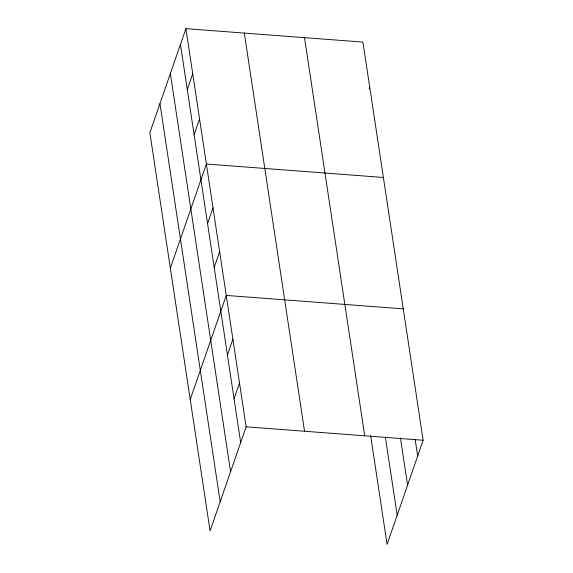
<?xml version="1.0" encoding="UTF-8"?>
<svg xmlns="http://www.w3.org/2000/svg" width="573" height="573" viewBox="0 0 573 573"><rect width="100%" height="100%" fill="white"/><g stroke="black" fill="none" stroke-linecap="round" stroke-linejoin="round"><path stroke-width="0.86" d="M185.917 28.65L149.868 132.75L210.09 530.913L246.132 426.813L185.917 28.65L362.91 42.087L423.132 440.25L387.083 544.35L370.659 435.731M187.278 89.546L192.736 73.774M194.104 134.669L199.562 118.898M170.339 268.121L206.387 164.028L383.387 177.465M207.555 223.592L213.013 207.827M214.173 267.39L219.638 251.619M190.215 399.517L226.263 295.417L403.263 308.861M227.424 354.988L232.889 339.216M234.049 398.787L239.514 383.015M369.162 88.872L369.735 87.211M246.132 426.813L423.132 440.25M415.153 439.384L417.674 456.022M400.427 437.872L407.582 485.173M385.385 437.242L397.182 515.206M304.499 37.653L364.722 435.817M244.32 33.084L304.542 431.247M180.452 44.422L240.674 442.585M170.36 73.566L230.582 471.729M159.96 103.598L220.182 501.762"/></g></svg>
